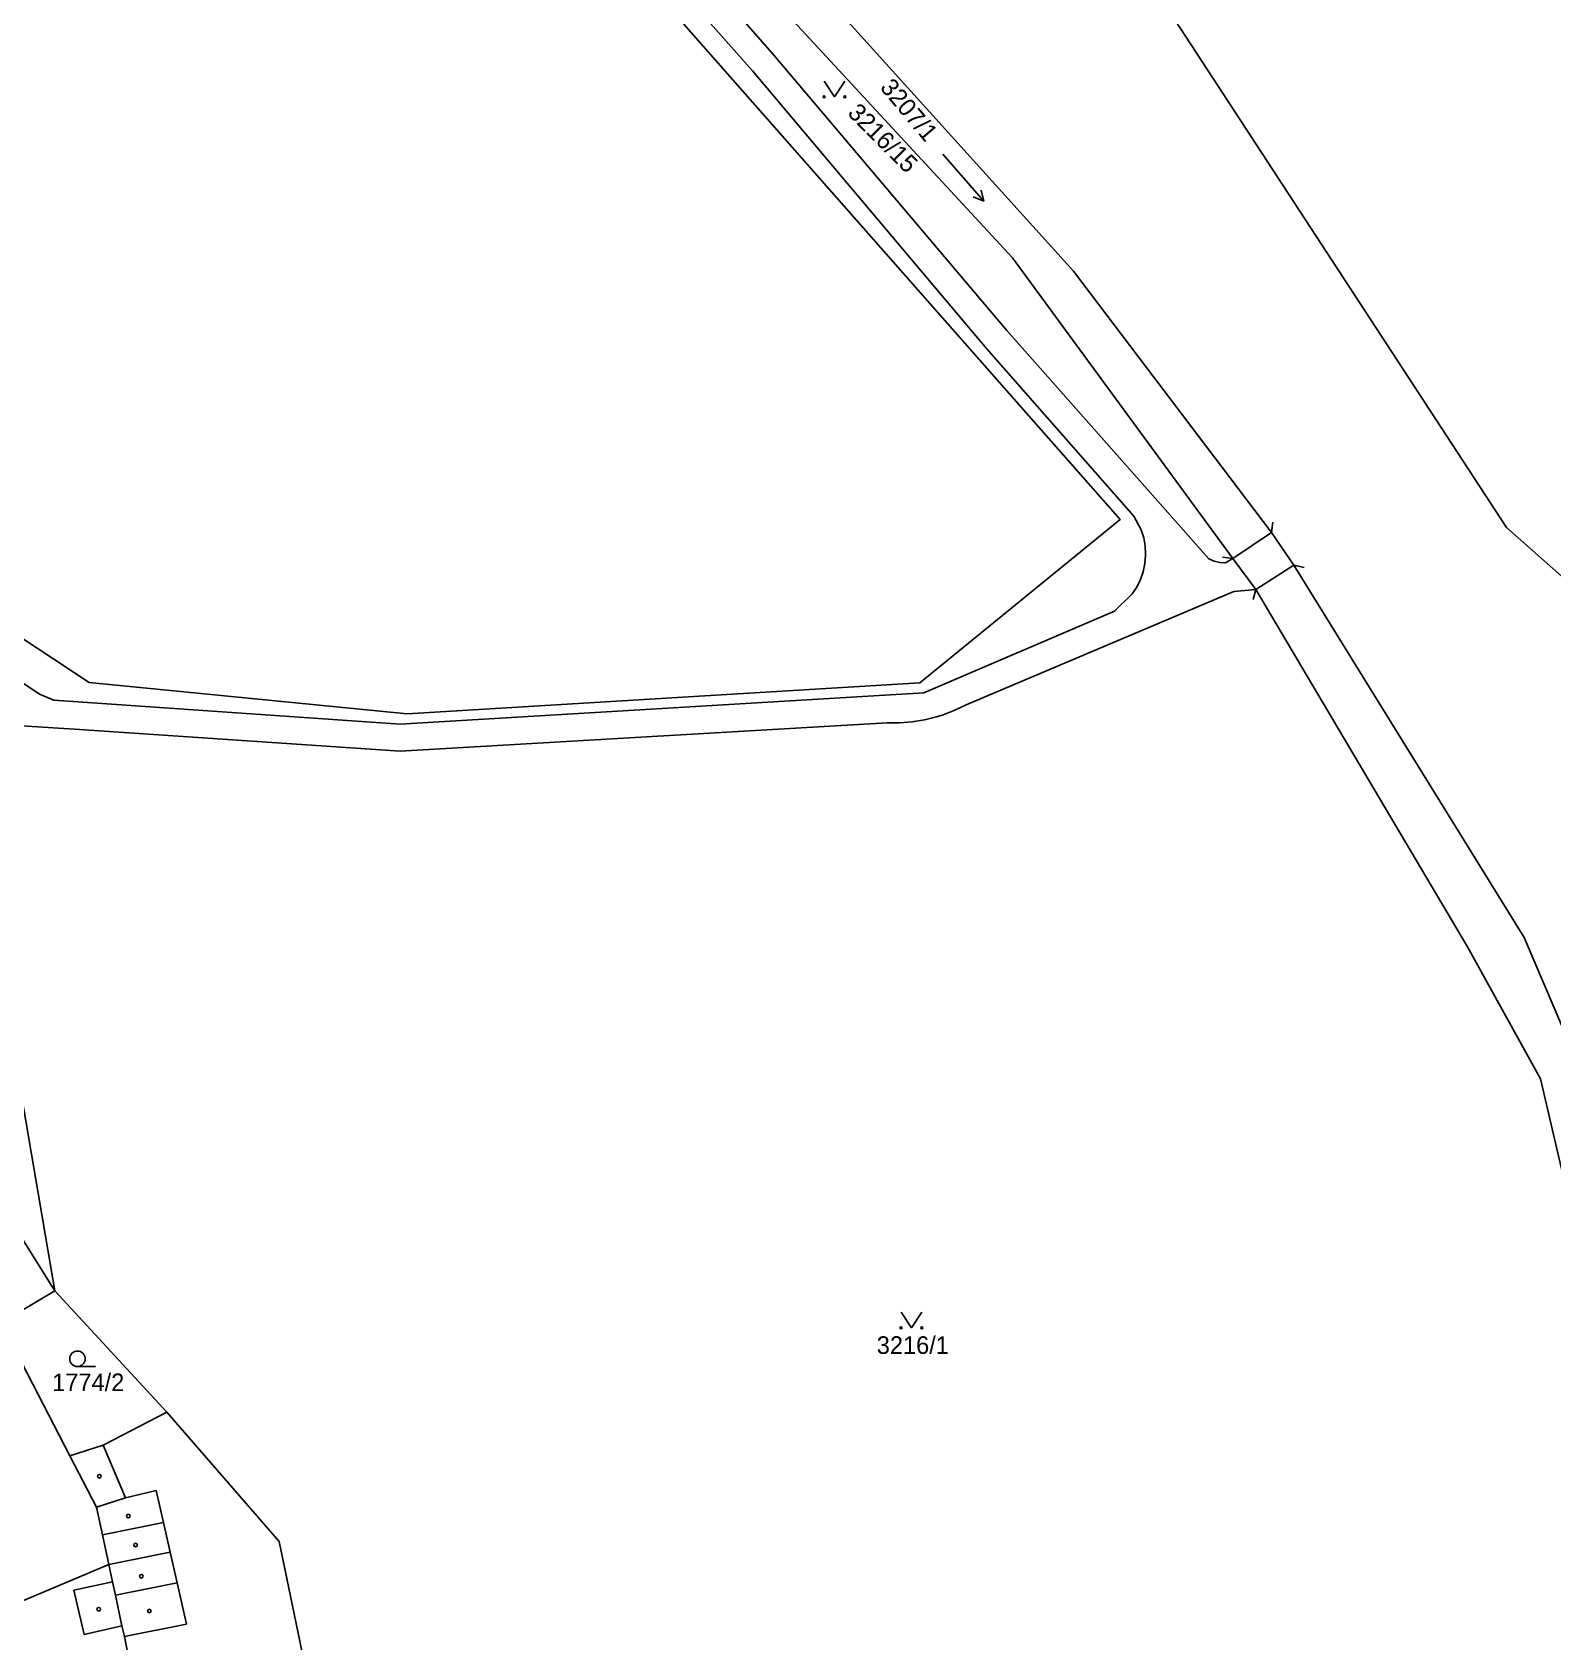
# Model space of a CAD drawing. Extents: x -784124 to -780570, y -980818 to -976926.
# Drawn here: x -782128 to -781981.5, y -978511.2 to -978355.9 of the extents above; entities that cross this region are included whole.
import ezdxf
from ezdxf.enums import TextEntityAlignment as Align

# ---------------------------------------------------------------- set-up
doc = ezdxf.new("R2010")
doc.units = 0
doc.header["$LTSCALE"] = 3.138375
doc.header["$MEASUREMENT"] = 0
for name, color, linetype in [('18', 1, 'CONTINUOUS'), ('21800', 1, 'CONTINUOUS'), ('21900', 1, 'CONTINUOUS'), ('21999', 1, 'CONTINUOUS'), ('304', 1, 'CONTINUOUS'), ('314', 1, 'CONTINUOUS'), ('402', 1, 'CONTINUOUS'), ('404', 1, 'CONTINUOUS'), ('420', 1, 'CONTINUOUS'), ('802', 1, 'CONTINUOUS')]:
    doc.layers.add(name, color=color, linetype=linetype)

# ---------------------------------------------------------------- blocks, each defined once
blk = doc.blocks.new('3_04$3')
at = {"layer": '304', "color": 255, "linetype": 'Continuous'}
blk.add_line((0.01, 0), (1.76, 0), dxfattribs=at)
blk.add_circle((0.01, 0.75), 0.75, dxfattribs=at)
blk = doc.blocks.new('8_02$7')
at = {"layer": '802', "color": 255, "linetype": 'Continuous'}
for p, q in [((3.02, -0.01), (2.04, 0.49)), ((-2.98, -0.01), (3.02, -0.01)), ((3.02, -0.01), (2.04, -0.51))]:
    blk.add_line(p, q, dxfattribs=at)
blk = doc.blocks.new('3_14$2')
at = {"layer": '314', "color": 255, "linetype": 'Continuous'}
blk.add_lwpolyline([(-1, 1.5), (0, 0), (1, 1.5)], dxfattribs=at)
for centre in [(-1, 0), (1, 0)]:
    blk.add_circle(centre, 0.1, dxfattribs=at)
blk = doc.blocks.new('4_02$0')
at = {"layer": '404', "color": 255, "linetype": 'Continuous'}
blk.add_circle((-0.01, 0), 0.175, dxfattribs=at)
blk = doc.blocks.new('4_20$20')
at = {"layer": '420', "color": 255, "linetype": 'Continuous'}
blk.add_line((-0.71, -0.71), (0, 0), dxfattribs=at)

msp = doc.modelspace()

# ---------------------------------------------------------------- linework, layer by layer
at = {"layer": '21800', "color": 255, "linetype": 'Continuous'}
for p, q in [((-782008.57, -978404.18), (-782012.31, -978406.7)), ((-782010.09, -978409.69), (-782006.41, -978407.34)), ((-782125.84, -978477.31), (-782130.24, -978470.28)), ((-782121.18, -978492.2), (-782119.03, -978497.28)), ((-782119.03, -978497.28), (-782121.84, -978498.18)), ((-782119.03, -978497.28), (-782116.08, -978496.55)), ((-782116.08, -978496.55), (-782115.38, -978499.64)), ((-782115.38, -978499.64), (-782121.27, -978500.83)), ((-782114.73, -978502.52), (-782115.38, -978499.64)), ((-782114.73, -978502.52), (-782120.65, -978503.71)), ((-782114.06, -978505.45), (-782114.73, -978502.52)), ((-782124.01, -978506.18), (-782120.29, -978505.36)), ((-782114.06, -978505.45), (-782120.02, -978506.64)), ((-782113.16, -978509.44), (-782114.06, -978505.45)), ((-782123.02, -978510.46), (-782124.01, -978506.18)), ((-782119.38, -978509.6), (-782123.02, -978510.46)), ((-782119.15, -978510.65), (-782113.16, -978509.44))]:
    msp.add_line(p, q, dxfattribs=at)
at = {"layer": '21900', "color": 3, "linetype": 'Continuous'}
for p, q in [((-782012.31, -978406.7), (-782012.99, -978407.1)), ((-782012.31, -978406.7), (-782010.09, -978409.69)), ((-782012.2, -978409.89), (-782038.01, -978420.79)), ((-782010.09, -978409.69), (-782012.2, -978409.89)), ((-782125.84, -978477.31), (-782131.02, -978480.38)), ((-782115.07, -978489.01), (-782125.84, -978477.31)), ((-782131.02, -978480.38), (-782124.4, -978493.23)), ((-782129.72, -978507.53), (-782120.65, -978503.71))]:
    msp.add_line(p, q, dxfattribs=at)
for points in [[(-782130.97, -978413.1), (-782122.54, -978418.65), (-782091.88, -978421.68), (-782042.46, -978418.68), (-782023.15, -978402.92), (-782078.82, -978339.71), (-782088.36, -978334.1), (-782238.5, -978280.5), (-782265.74, -978324.7), (-782264.17, -978331.71), (-782167.08, -978392.58)], [(-782185.43, -978295.52), (-782086.5, -978329.9), (-782077.83, -978332.09), (-782073.8, -978334.16), (-782033.54, -978377.7), (-782012.31, -978406.7)], [(-781903.61, -978632.56), (-781898.21, -978617.65), (-781958.87, -978427.65), (-781985.9, -978403.69), (-782029.45, -978337.01), (-782059.99, -978312.13)], [(-781985.13, -978622.01), (-781970.03, -978577.51), (-781964.71, -978555.91), (-781965.88, -978535.93), (-781967.25, -978530.51), (-781973.62, -978476.53), (-781978.53, -978456.58), (-781984.2, -978443.24), (-782006.41, -978407.34), (-782008.57, -978404.18), (-782027.64, -978379), (-782071.96, -978329.91), (-782076.44, -978327.86)], [(-782014.6, -978406.73), (-782034.08, -978384.7), (-782056.7, -978357.97), (-782075.54, -978336.53)], [(-782077.3, -978338.54), (-782058.6, -978359.68), (-782036.03, -978386.44), (-782021.84, -978402.61), (-782021.12, -978403.92)], [(-782021.12, -978403.92), (-782020.882, -978404.687), (-782020.74, -978405.477), (-782020.699, -978406.278), (-782020.7, -978406.382), (-782020.771, -978407.181), (-782020.941, -978407.966), (-782021.207, -978408.723), (-782021.565, -978409.442), (-782022.01, -978410.11)], [(-782012.99, -978407.1), (-782013.54, -978407.077), (-782013.559, -978407.075), (-782014.095, -978406.95), (-782014.6, -978406.73)], [(-782022.01, -978410.11), (-782023.7, -978411.77), (-782042.07, -978419.66), (-782092.55, -978422.68), (-782125.96, -978420.36), (-782127.34, -978419.78), (-782132.91, -978416.05), (-782130.97, -978413.1)], [(-782010.09, -978409.69), (-781989.66, -978444.13), (-781982.63, -978456.87), (-781977.88, -978477.24), (-781971.76, -978531.12), (-781971.46, -978536.15), (-781970.49, -978555.79), (-781973.85, -978570.96)], [(-782038.01, -978420.79), (-782039.093, -978421.323), (-782040.216, -978421.764), (-782040.849, -978421.967), (-782042.019, -978422.261), (-782043.21, -978422.457), (-782044.413, -978422.553), (-782045.62, -978422.55)], [(-782045.62, -978422.55), (-782092.56, -978425.28), (-782123.48, -978423.18), (-782131.06, -978422.69)], [(-782115.07, -978489.01), (-782121.18, -978492.2), (-782124.4, -978493.23)], [(-782099.29, -978525.36), (-782104.24, -978501.47), (-782115.07, -978489.01)], [(-782124.4, -978493.23), (-782121.84, -978498.18), (-782121.27, -978500.83), (-782120.65, -978503.71)], [(-782120.65, -978503.71), (-782120.29, -978505.36), (-782120.02, -978506.64), (-782119.38, -978509.6), (-782119.15, -978510.65), (-782115.59, -978528.84)]]:
    msp.add_lwpolyline(points, dxfattribs=at)
at = {"layer": '21999', "color": 3, "linetype": 'Continuous'}
msp.add_lwpolyline([(-782125.84, -978477.31), (-782130.89, -978447.74), (-782136.03, -978441.36)], dxfattribs=at)

# ---------------------------------------------------------------- block references
at = {"layer": '304', "color": 0, "linetype": 'ByBlock'}
msp.add_blockref('3_04$3', (-782123.68, -978484.61), dxfattribs=at)
at = {"layer": '314', "color": 0, "linetype": 'ByBlock'}
for p in [(-782050.7, -978362.17), (-782043.28, -978480.87)]:
    msp.add_blockref('3_14$2', p, dxfattribs=at)
at = {"layer": '402', "color": 0, "linetype": 'ByBlock'}
for p in [(-782121.55, -978495.18), (-782118.76, -978499.03), (-782118.06, -978501.82), (-782117.5, -978504.83), (-782121.61, -978508.01), (-782116.73, -978508.18)]:
    msp.add_blockref('4_02$0', p, dxfattribs=at)
at = {"layer": '420', "color": 0, "linetype": 'ByBlock'}
for p, rotation in [((-782008.57, -978404.18), 217), ((-782012.31, -978406.7), 307), ((-782006.41, -978407.34), 122), ((-782010.09, -978409.69), 30)]:
    msp.add_blockref('4_20$20', p, dxfattribs=dict(at, rotation=rotation))
at = {"layer": '802', "color": 0, "linetype": 'ByBlock', "rotation": 311}
msp.add_blockref('8_02$7', (-782038.28, -978369.96), dxfattribs=at)

# ---------------------------------------------------------------- texts
at = {"layer": '18', "color": 255, "linetype": 'Continuous'}
msp.add_text('3207/1', height=1.7, rotation=310, dxfattribs=at).set_placement((-782046.77, -978361.64), align=Align.BOTTOM_LEFT)
msp.add_text('3216/15', height=1.7, rotation=315, dxfattribs=at).set_placement((-782046.98, -978367.1), align=Align.BOTTOM_CENTER)
for s, p in [('3216/1', (-782046.62, -978483.9)), ('1774/2', (-782126.11, -978487.49))]:
    msp.add_text(s, height=1.7, dxfattribs=at).set_placement(p, align=Align.BOTTOM_LEFT)

doc.saveas('drawing.dxf')
